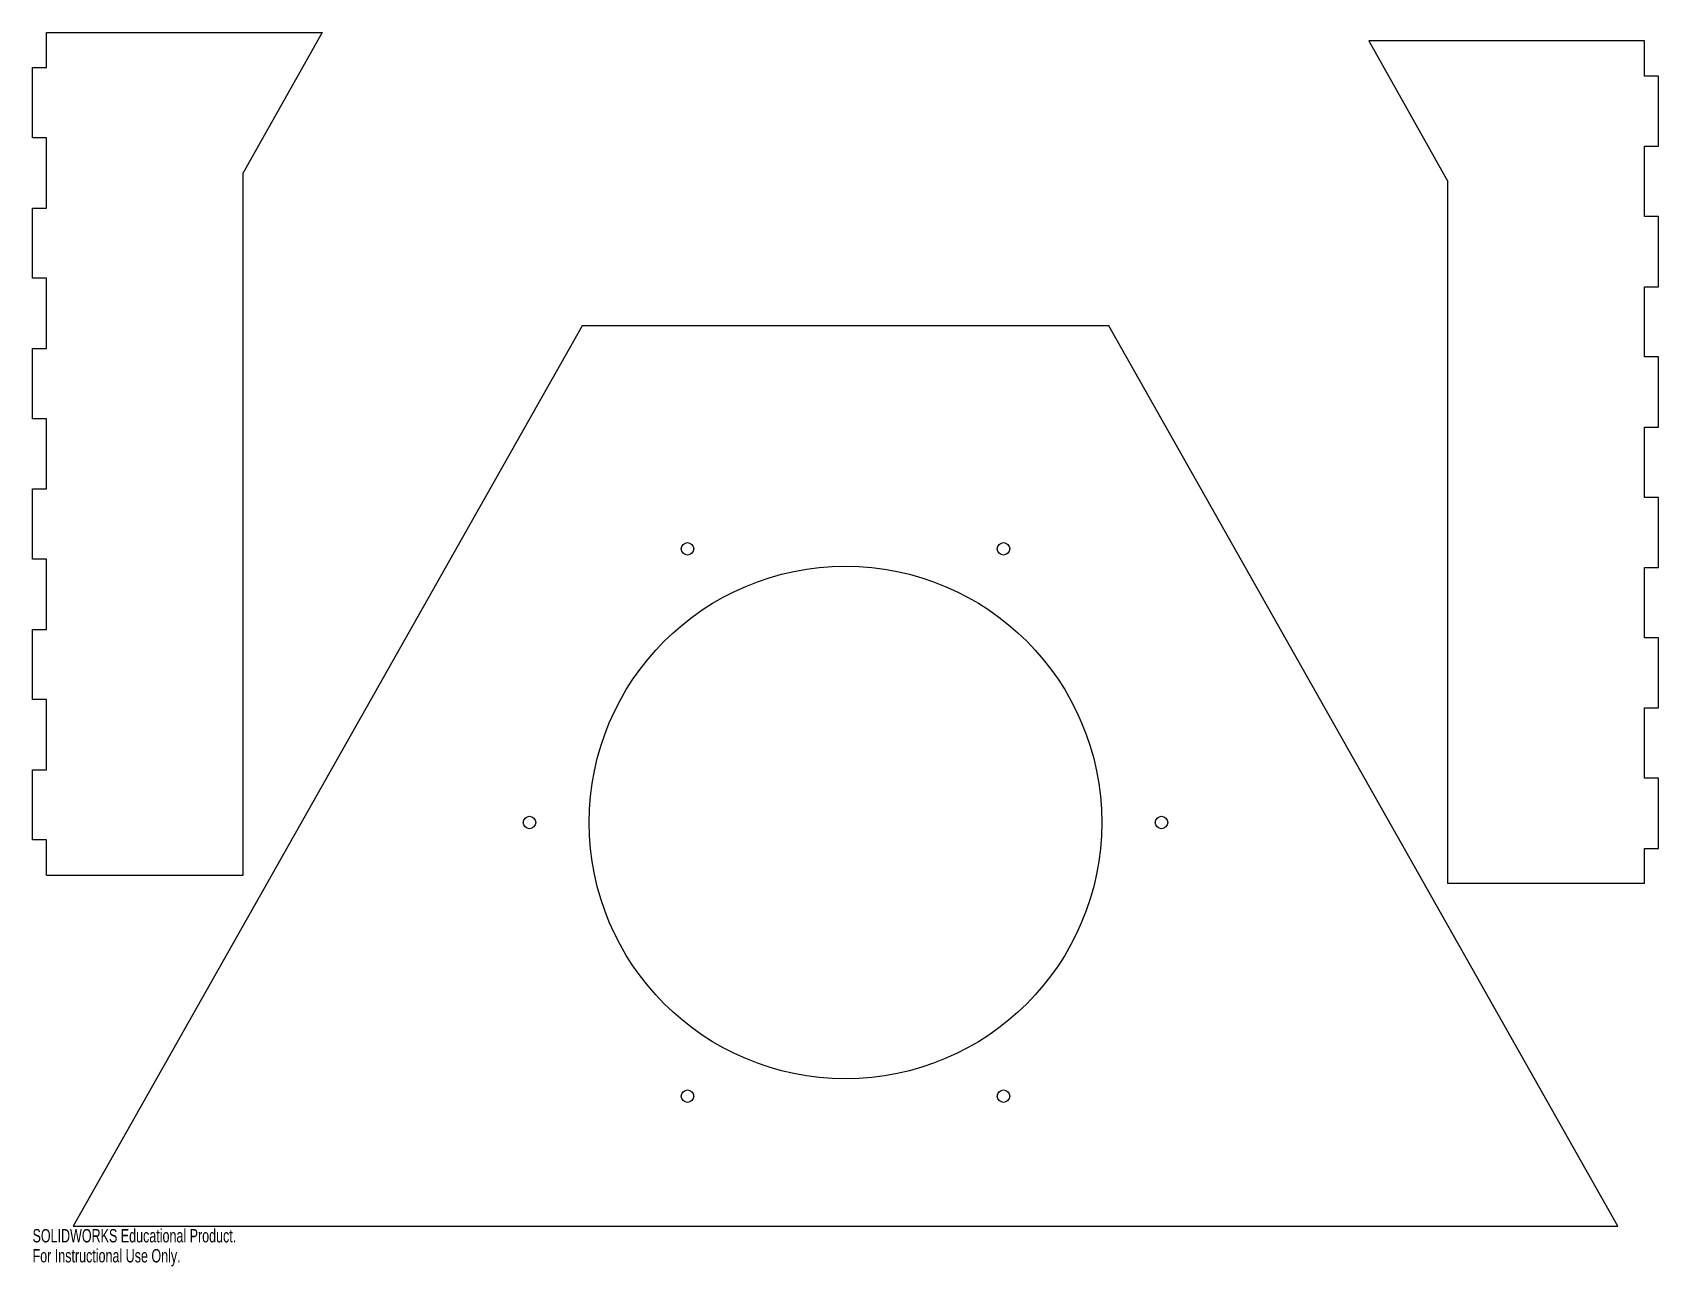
# Model space of a CAD drawing. Header units: inches. Extents: x 50.9 to 74.1, y -30.2 to -12.6.
import ezdxf

# ---------------------------------------------------------------- set-up
doc = ezdxf.new("R2010")
doc.units = ezdxf.units.IN
doc.header["$MEASUREMENT"] = 0
doc.styles.add('SLDTEXTSTYLE0', font='TXT', dxfattribs={"width": 0.7})

msp = doc.modelspace()

# ---------------------------------------------------------------- linework, layer by layer
at = {"color": 7, "linetype": 'Continuous', "lineweight": 25}
for p, q in [((51.101, -12.646), (55.026, -12.646)), ((51.101, -13.146), (51.101, -12.646)), ((55.026, -12.646), (53.901, -14.646)), ((73.856, -12.766), (69.931, -12.766)), ((69.931, -12.766), (71.056, -14.766)), ((73.856, -13.266), (73.856, -12.766)), ((50.901, -13.146), (51.101, -13.146)), ((50.901, -14.146), (50.901, -13.146)), ((74.056, -13.266), (73.856, -13.266)), ((74.056, -14.266), (74.056, -13.266)), ((51.101, -14.146), (50.901, -14.146)), ((51.101, -15.146), (51.101, -14.146)), ((73.856, -15.266), (73.856, -14.266)), ((73.856, -14.266), (74.056, -14.266)), ((53.901, -24.646), (53.901, -14.646)), ((71.056, -24.766), (71.056, -14.766)), ((50.901, -15.146), (51.101, -15.146)), ((50.901, -16.146), (50.901, -15.146)), ((74.056, -15.266), (73.856, -15.266)), ((74.056, -16.266), (74.056, -15.266)), ((51.101, -16.146), (50.901, -16.146)), ((51.101, -17.146), (51.101, -16.146)), ((73.856, -17.266), (73.856, -16.266)), ((73.856, -16.266), (74.056, -16.266)), ((58.728, -16.825), (51.478, -29.647)), ((66.228, -16.825), (58.728, -16.825)), ((73.478, -29.647), (66.228, -16.825)), ((50.901, -17.146), (51.101, -17.146)), ((50.901, -18.146), (50.901, -17.146)), ((74.056, -17.266), (73.856, -17.266)), ((74.056, -18.266), (74.056, -17.266)), ((51.101, -18.146), (50.901, -18.146)), ((51.101, -19.146), (51.101, -18.146)), ((73.856, -19.266), (73.856, -18.266)), ((73.856, -18.266), (74.056, -18.266)), ((50.901, -19.146), (51.101, -19.146)), ((50.901, -20.146), (50.901, -19.146)), ((74.056, -19.266), (73.856, -19.266)), ((74.056, -20.266), (74.056, -19.266)), ((51.101, -20.146), (50.901, -20.146)), ((51.101, -21.146), (51.101, -20.146)), ((73.856, -21.266), (73.856, -20.266)), ((73.856, -20.266), (74.056, -20.266)), ((50.901, -21.146), (51.101, -21.146)), ((50.901, -22.146), (50.901, -21.146)), ((74.056, -21.266), (73.856, -21.266)), ((74.056, -22.266), (74.056, -21.266)), ((51.101, -22.146), (50.901, -22.146)), ((51.101, -23.146), (51.101, -22.146)), ((73.856, -23.266), (73.856, -22.266)), ((73.856, -22.266), (74.056, -22.266)), ((50.901, -23.146), (51.101, -23.146)), ((50.901, -24.146), (50.901, -23.146)), ((74.056, -23.266), (73.856, -23.266)), ((74.056, -24.266), (74.056, -23.266)), ((51.101, -24.146), (50.901, -24.146)), ((51.101, -24.646), (51.101, -24.146)), ((73.856, -24.766), (73.856, -24.266)), ((73.856, -24.266), (74.056, -24.266)), ((51.101, -24.646), (53.901, -24.646)), ((73.856, -24.766), (71.056, -24.766)), ((51.478, -29.647), (73.478, -29.647))]:
    msp.add_line(p, q, dxfattribs=at)
for centre, radius in [((60.228, -20), 0.0885), ((64.728, -20), 0.0885), ((62.478, -23.897), 3.65), ((57.978, -23.897), 0.0885), ((66.978, -23.897), 0.0885), ((60.228, -27.794), 0.0885), ((64.728, -27.794), 0.0885)]:
    msp.add_circle(centre, radius, dxfattribs=at)

# ---------------------------------------------------------------- texts
at = {"color": 7, "linetype": 'Continuous', "char_height": 0.1903, "attachment_point": 1, "style": 'SLDTEXTSTYLE0'}
for s, insert in [('SOLIDWORKS Educational Product.', (50.901, -29.687)), ('For Instructional Use Only.', (50.901, -29.972))]:
    msp.add_mtext(s, dxfattribs=dict(at, insert=insert))

doc.saveas('drawing.dxf')
